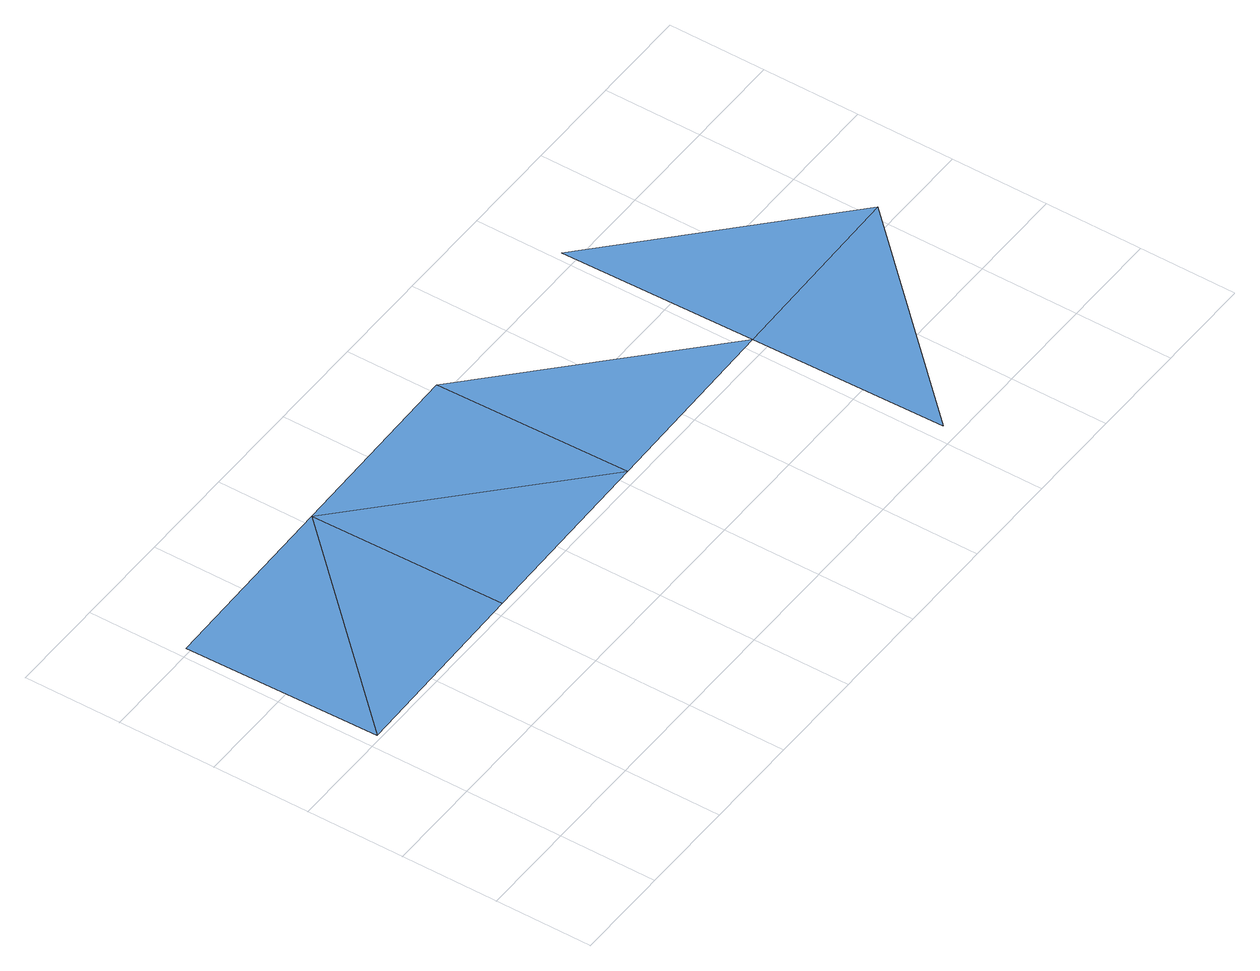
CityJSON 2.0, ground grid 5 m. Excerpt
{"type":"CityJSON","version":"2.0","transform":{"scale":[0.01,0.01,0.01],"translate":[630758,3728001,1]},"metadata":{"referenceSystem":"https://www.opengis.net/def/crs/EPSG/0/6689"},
"CityObjects":{
"waterbody1":{"type":"WaterBody","attributes":{"name":"福岡県津波浸水想定図","class":"1140","function":"2","WaterBodyTsunamiRiskAttribute.description":"1","WaterBodyTsunamiRiskAttribute.rank":"1"},"geometry":[{"type":"MultiSurface","lod":"1","boundaries":[[[0,1,2]],[[2,3,0]],[[0,3,4]],[[4,5,0]],[[4,6,5]]]}]},
"waterbody2":{"type":"WaterBody","attributes":{"name":"福岡県津波浸水想定図","class":"1140","function":"2","WaterBodyTsunamiRiskAttribute.description":"1","WaterBodyTsunamiRiskAttribute.rank":"2"},"geometry":[{"type":"MultiSurface","lod":"1","boundaries":[[[6,7,8]]]}]},
"waterbody3":{"type":"WaterBody","attributes":{"name":"福岡県津波浸水想定図","class":"1140","function":"2","WaterBodyTsunamiRiskAttribute.description":"1","WaterBodyTsunamiRiskAttribute.rank":"3"},"geometry":[{"type":"MultiSurface","lod":"1","boundaries":[[[6,9,7]]]}]}
},
"vertices":[
[1048,2039,82],[48,2020,82],[68,1020,82],[1067,1039,82],[2067,1059,77],[2048,2059,77],[3067,1078,77],
[4066,1097,80],[3047,2078,77],
[3086,79,78]
]}
